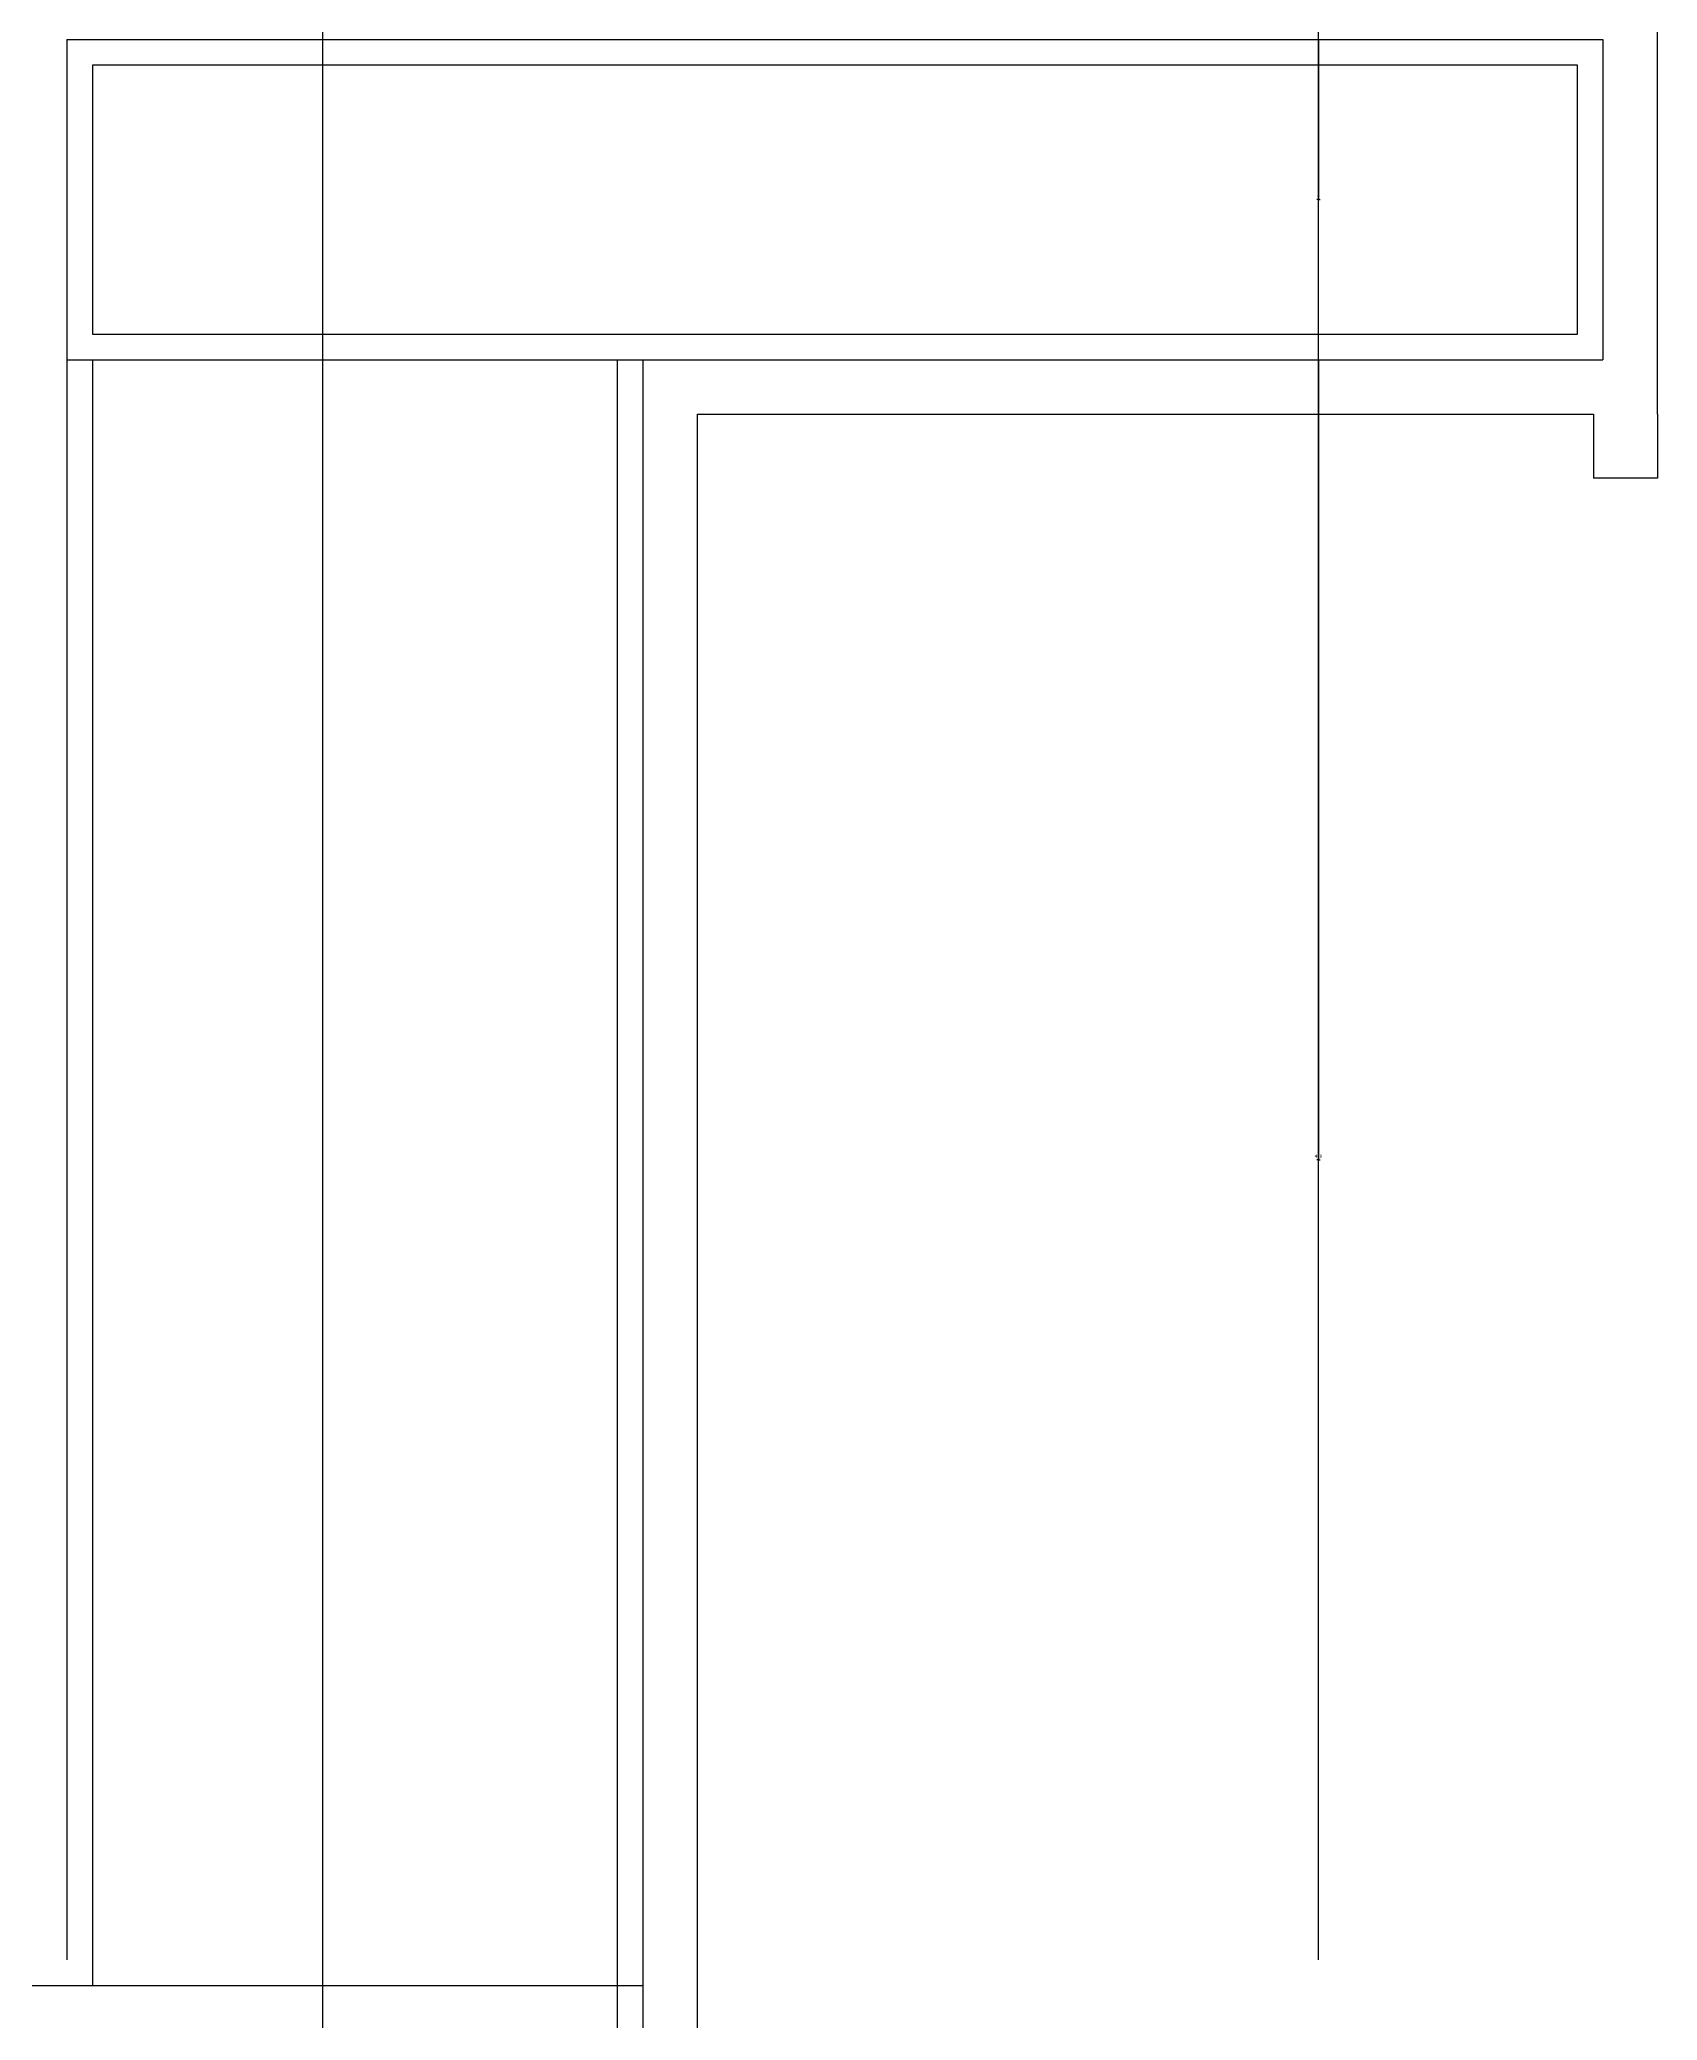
# Model space of a CAD drawing. Header units: metres. Extents: x -3162 to 6352, y -3306 to 1625.
# Drawn here: x 2614 to 3120, y -2420 to -1802 of the extents above; entities that cross this region are included whole.
import ezdxf

# ---------------------------------------------------------------- set-up
doc = ezdxf.new("R2010")
doc.units = ezdxf.units.M
for name, color, linetype in [('LM', 141, 'Continuous'), ('PUB_DIM', 3, 'Continuous'), ('PUB_WALL', 7, 'Continuous'), ('S_DOTE', 1, 'Continuous'), ('S_WALL', 7, 'Continuous')]:
    doc.layers.add(name, color=color, linetype=linetype)
doc.dimstyles.get("Standard").update_dxf_attribs({"dimtxt": 2.5, "dimasz": 2.5, "dimexe": 1.25, "dimexo": 0.625, "dimtad": 1, "dimcen": 2.5, "dimazin": 3, "dimtfac": 1, "dimtmove": 0, "dimatfit": 3})

# ---------------------------------------------------------------- blocks, each defined once
blk = doc.blocks.new('*D20')
for p, q in [((3014.03, 1198.48), (3014.03, -501.52)), ((3013.78, -501.52), (3013.53, -501.52)), ((3014.03, -2201.52), (3014.03, -501.52)), ((3014.03, -501.52), (3014.03, -501.52)), ((3014.28, -501.52), (3014.53, -501.52))]:
    blk.add_line(p, q)
at = {"layer": 'Defpoints'}
for p in [(3014.03, 1198.48), (3014.03, -501.52), (3014.03, -2201.52)]:
    blk.add_point(p, dxfattribs=at)
at = {"layer": 'PUB_DIM', "insert": (3014.03, -500.395), "char_height": 1, "attachment_point": 5}
blk.add_mtext('3500', dxfattribs=at)
blk = doc.blocks.new('*D22')
for p, q in [((3014.03, -1901.52), (3014.03, -2151.52)), ((3013.78, -2151.52), (3013.53, -2151.52)), ((3014.03, -2401.52), (3014.03, -2151.52)), ((3014.03, -2151.52), (3014.03, -2151.52)), ((3014.28, -2151.52), (3014.53, -2151.52))]:
    blk.add_line(p, q)
at = {"layer": 'Defpoints'}
for p in [(3014.03, -1901.52), (3014.03, -2151.52), (3014.03, -2401.52)]:
    blk.add_point(p, dxfattribs=at)
at = {"layer": 'PUB_DIM', "insert": (3014.03, -2150.395), "char_height": 1, "attachment_point": 5}
blk.add_mtext('400', dxfattribs=at)
blk = doc.blocks.new('*D23')
for p, q in [((3014.03, -1801.52), (3014.03, -1851.52)), ((3013.78, -1851.52), (3013.53, -1851.52)), ((3014.03, -1901.52), (3014.03, -1851.52)), ((3014.03, -1851.52), (3014.03, -1851.52)), ((3014.28, -1851.52), (3014.53, -1851.52))]:
    blk.add_line(p, q)
at = {"layer": 'Defpoints'}
for p in [(3014.03, -1801.52), (3014.03, -1851.52), (3014.03, -1901.52)]:
    blk.add_point(p, dxfattribs=at)
at = {"layer": 'PUB_DIM', "insert": (3014.03, -1850.395), "char_height": 1, "attachment_point": 5}
blk.add_mtext('0', dxfattribs=at)

msp = doc.modelspace()

# ---------------------------------------------------------------- hatches: boundary and pattern name
at = {"layer": 'LM'}
h = msp.add_hatch(dxfattribs=at)
h.set_pattern_fill('ANSI31', scale=400)
h.paths.add_polyline_path([(2702.96, -1901.53), (2630.95, -1901.53), (2630.95, -2409.53), (2702.96, -2409.53)])
h.paths.add_polyline_path([(2794.95, -1901.53), (2702.96, -1901.53), (2702.96, -2409.53), (2794.95, -2409.53)])

# ---------------------------------------------------------------- linework, layer by layer
for p, q in [((3119.95, -1918.53), (3119.95, -1784.53)), ((2819.95, -1918.53), (3099.95, -1918.53)), ((2819.95, -1918.53), (2819.95, -2656.49)), ((3099.95, -1918.53), (3099.95, -1938.53)), ((3119.95, -1918.53), (3119.95, -1938.53)), ((3119.95, -1938.53), (3099.95, -1938.53))]:
    msp.add_line(p, q, dxfattribs=at)
at = {"layer": 'PUB_WALL'}
msp.add_lwpolyline([(2630.95, -1893.53), (3094.95, -1893.53), (3094.95, -1809.53), (2630.95, -1809.53)], close=True, dxfattribs=at)
for points in [[(2630.95, -1901.53), (2630.95, -2409.53)], [(2794.95, -1901.53), (2794.95, -2656.49)], [(2128.23, -2409.53), (2802.95, -2409.53)]]:
    msp.add_lwpolyline(points, dxfattribs=at)
at = {"layer": 'S_DOTE'}
msp.add_line((2702.96, -2890.19), (2702.96, 1479.29), dxfattribs=at)
at = {"layer": 'S_WALL'}
for p, q in [((2622.95, -1801.53), (3102.95, -1801.53)), ((2622.95, -1801.53), (2622.95, -2401.53)), ((3102.95, -1801.53), (3102.95, -1901.53)), ((2622.95, -1901.53), (3102.95, -1901.53)), ((2802.95, -1901.53), (2802.95, -2656.49))]:
    msp.add_line(p, q, dxfattribs=at)

# ---------------------------------------------------------------- dimensions: what is measured, and where the dimension line sits
at = {"layer": 'PUB_DIM'}
for base, p1, p2, text, picture, middle in [((3014.03, -501.52), (3014.03, -2201.52), (3014.03, 1198.48), '3500', '*D20', (3014.03, -500.395)), ((3014.03, -2151.52), (3014.03, -2401.52), (3014.03, -1901.52), '400', '*D22', (3014.03, -2150.395))]:
    dim = msp.add_linear_dim(base=base, p1=p1, p2=p2, text=text, dimstyle='Standard', dxfattribs=at)
    dim.commit()
    dim.dimension.update_dxf_attribs({"geometry": picture, "text_midpoint": middle})
dim = msp.add_linear_dim(base=(3014.03, -1851.52), p1=(3014.03, -1901.52), p2=(3014.03, -1801.52), dimstyle='Standard', dxfattribs=at)
dim.commit()
dim.dimension.update_dxf_attribs({"geometry": '*D23', "text_midpoint": (3014.03, -1850.395)})

doc.saveas('drawing.dxf')
